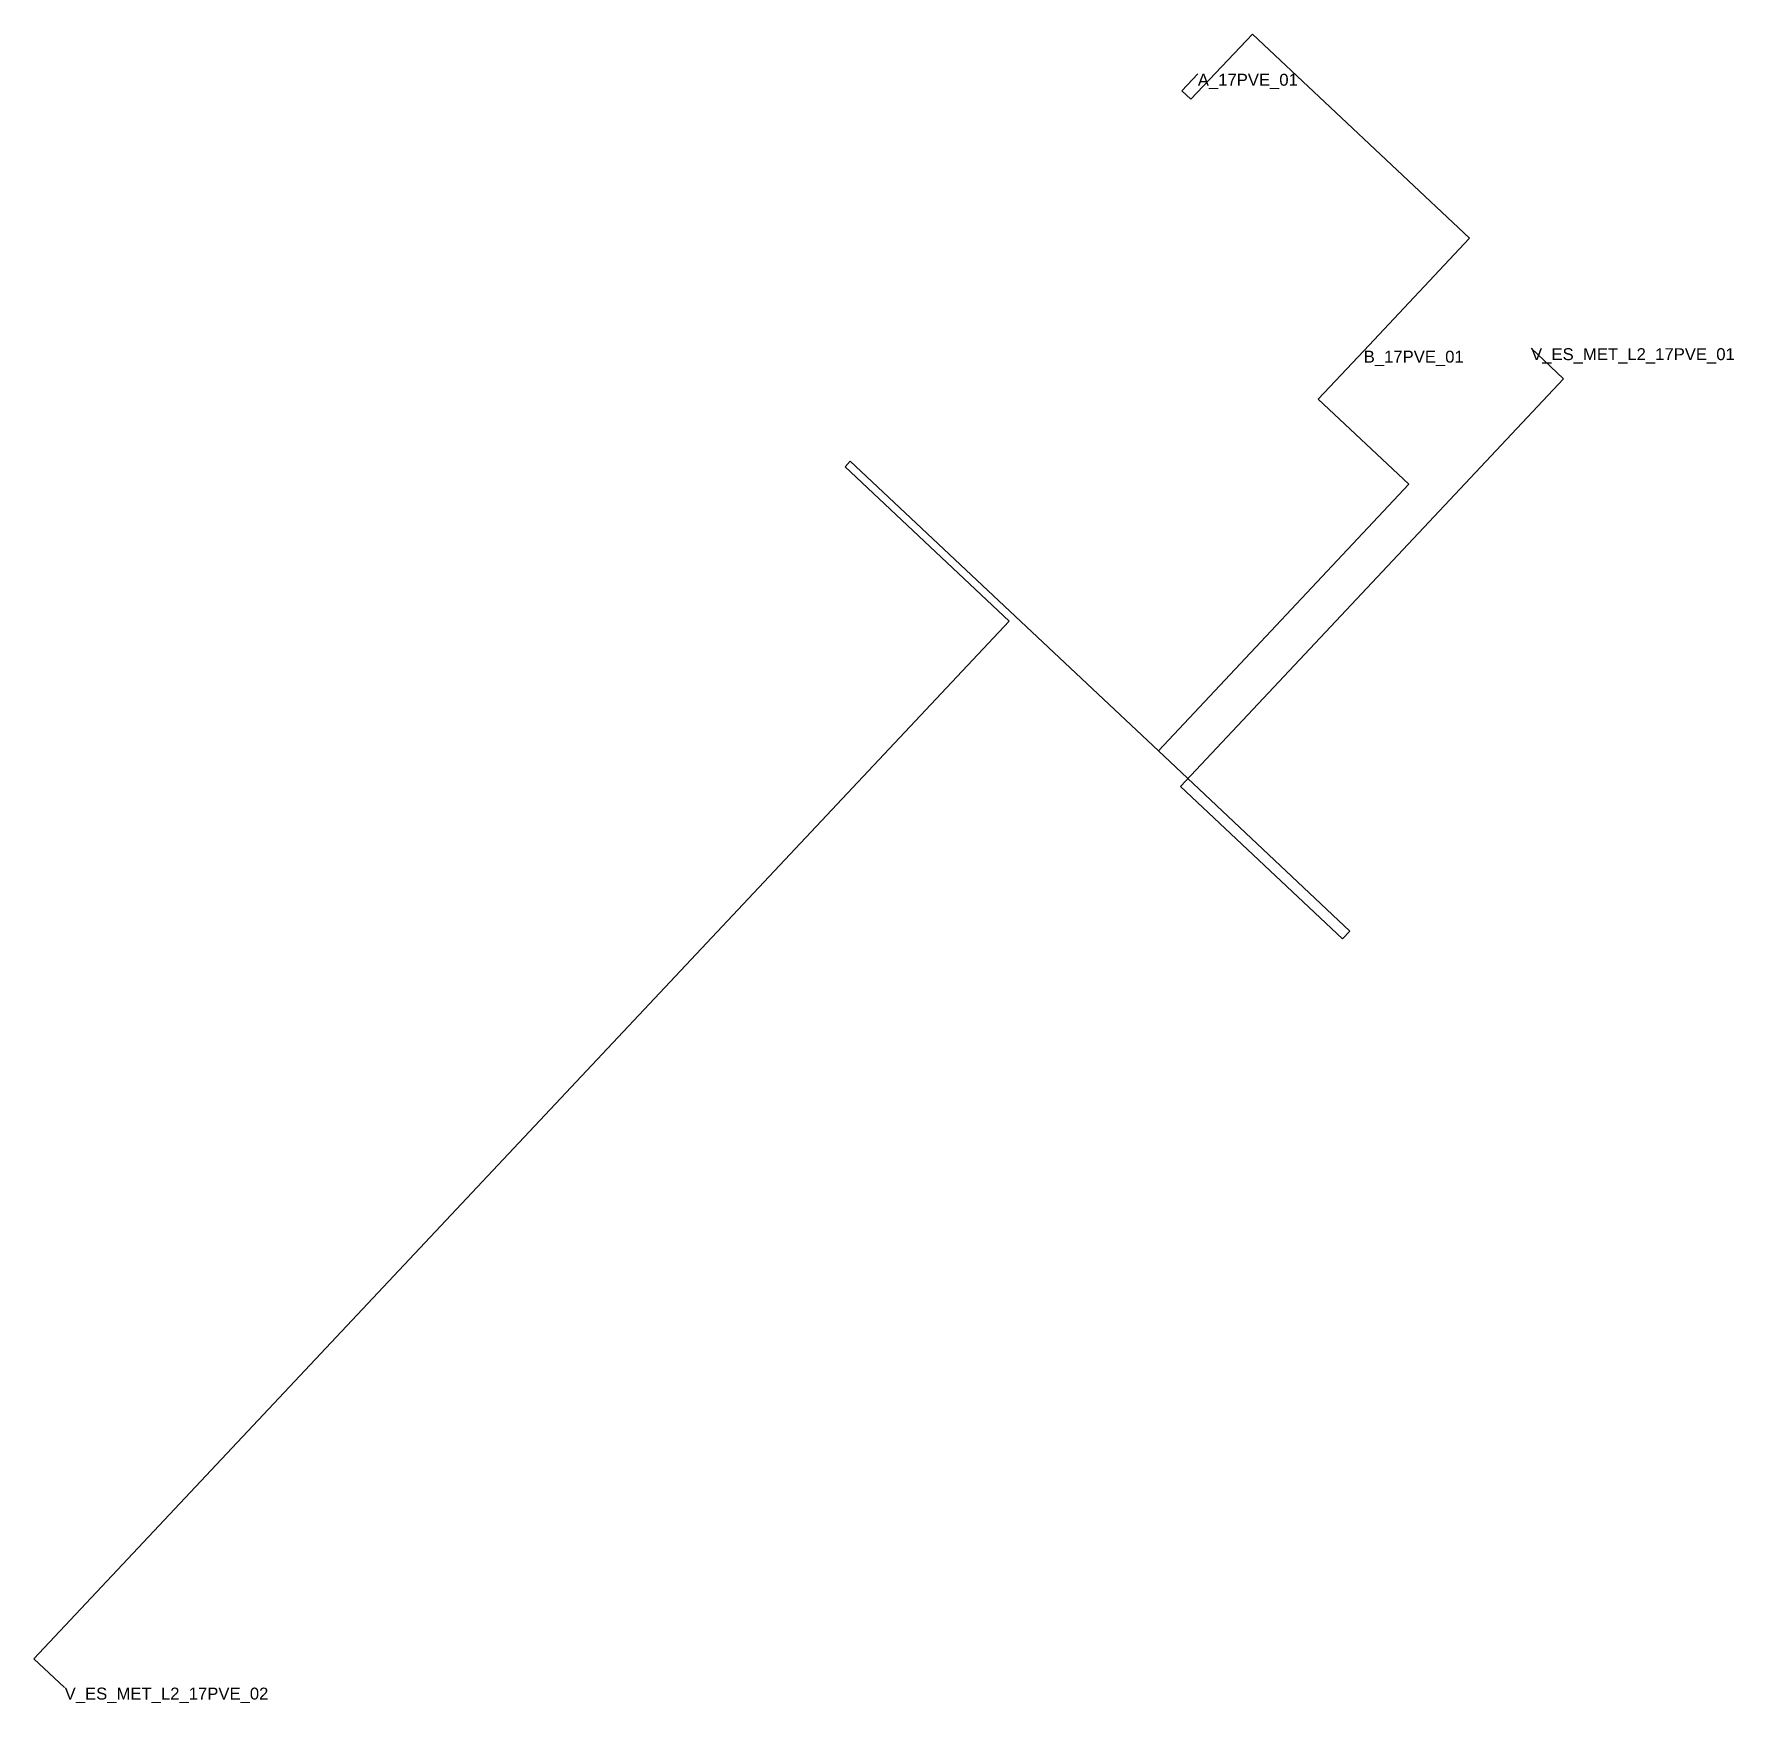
# Model space of a CAD drawing. Header units: metres. Extents: x 436310.4 to 436381.7, y 4588288.1 to 4588358.
import ezdxf
from ezdxf.enums import TextEntityAlignment as Align

# ---------------------------------------------------------------- set-up
doc = ezdxf.new("R2010")
doc.units = ezdxf.units.M
doc.header["$MEASUREMENT"] = 0
for name, color, linetype, lineweight, true_color in [('01_A_AccesTren_t', 40, 'Continuous', 0, 0xffd600), ('01_C_AccesExt_t', 251, 'Continuous', 0, 0x646464), ('01_I_Ascensor_l', 251, 'Continuous', 0, 0x646464), ('01_I_BarreraTarifaria_t', 251, 'Continuous', 0, 0x646464), ('01_I_Horitzontal_l', 251, 'Continuous', 0, 0x646464)]:
    doc.layers.add(name, color=color, linetype=linetype, lineweight=lineweight, true_color=true_color)
doc.styles.add('Style-Arial', font='arial.ttf')

msp = doc.modelspace()

# ---------------------------------------------------------------- linework, layer by layer
at = {"layer": '01_I_Ascensor_l'}
for p, q in [((436358.52177, 4588355.643437), (436358.903322, 4588355.284875, -10)), ((436344.61791, 4588340.111548, -10), (436344.402863, 4588339.883005, -20)), ((436365.560223, 4588320.416431, -10), (436365.251748, 4588320.088596, -20))]:
    msp.add_line(p, q, dxfattribs=at)
at = {"layer": '01_I_Horitzontal_l'}
for p, q in [((436359.189893, 4588356.354398), (436358.52177, 4588355.643437)), ((436357.53576, 4588327.963006, -10), (436344.61791, 4588340.111548, -10)), ((436357.53576, 4588327.963006, -10), (436365.560223, 4588320.416431, -10))]:
    msp.add_line(p, q, dxfattribs=at)
at = {"layer": '01_I_Horitzontal_l', "flags": 128}
for points, elevation in [([(436358.903322, 4588355.284875), (436361.475879, 4588358.022635), (436370.581772, 4588349.466213), (436366.145882, 4588344.745462)], -10), ([(436366.145882, 4588344.745462), (436364.24214, 4588342.719466), (436368.044479, 4588339.146568), (436357.53576, 4588327.963006)], -10), ([(436365.251748, 4588320.088596), (436358.462114, 4588326.47729), (436374.525297, 4588343.570579), (436373.163334, 4588344.850465)], -20), ([(436344.402863, 4588339.883005), (436351.280092, 4588333.411887), (436310.393451, 4588289.903056), (436311.678466, 4588288.695486)], -20)]:
    msp.add_lwpolyline(points, dxfattribs=dict(at, elevation=elevation))

# ---------------------------------------------------------------- texts
at = {"layer": '01_A_AccesTren_t', "style": 'Style-Arial'}
for s, p in [('V_ES_MET_L2_17PVE_01', (436373.163334, 4588344.850465, -20)), ('V_ES_MET_L2_17PVE_02', (436311.678466, 4588288.695486, -20))]:
    msp.add_text(s, height=0.5, dxfattribs=at).set_placement(p, align=Align.TOP_LEFT)
at = {"layer": '01_C_AccesExt_t', "style": 'Style-Arial'}
msp.add_text('A_17PVE_01', height=0.5, dxfattribs=at).set_placement((436359.189893, 4588356.354398), align=Align.TOP_LEFT)
at = {"layer": '01_I_BarreraTarifaria_t', "style": 'Style-Arial'}
msp.add_text('B_17PVE_01', height=0.5, dxfattribs=at).set_placement((436366.145882, 4588344.745462, -10), align=Align.TOP_LEFT)

doc.saveas('drawing.dxf')
